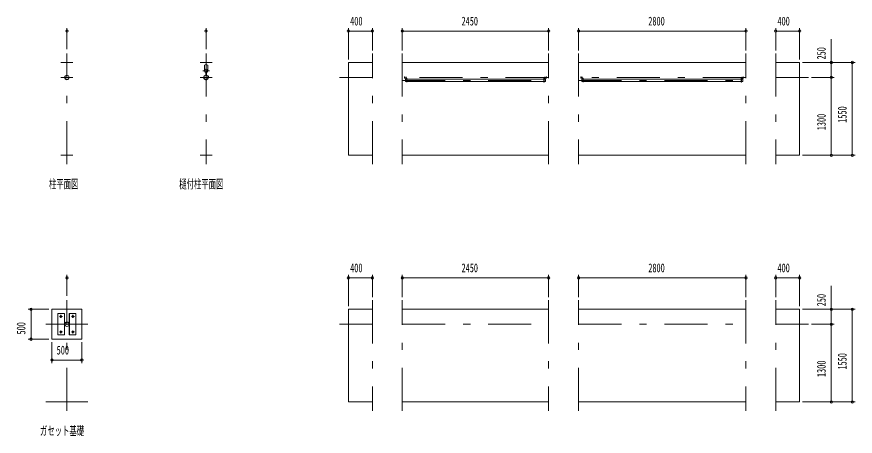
# Model space of a CAD drawing. Units: millimetres, scale not verified. Extents: x -23257 to 23268, y -10500 to 10500.
# Drawn here: x -23257 to -9227, y -8127 to -1116 of the extents above; entities that cross this region are included whole.
import ezdxf
from ezdxf.enums import TextEntityAlignment as Align

# ---------------------------------------------------------------- set-up
doc = ezdxf.new("R2010")
doc.units = ezdxf.units.MM
doc.header["$LTSCALE"] = 60
doc.linetypes.add('USER1', pattern=[24, 12, -5, 2, -5])
for name, color, linetype, lineweight in [('1-0_2BOLD', 7, 'Continuous', 18), ('1-2_2CENTER', 3, 'USER1', 18), ('1-5_2DIM', 3, 'Continuous', 18), ('1-D_A-SITE-STAIR', 3, 'Continuous', 18)]:
    doc.layers.add(name, color=color, linetype=linetype, lineweight=lineweight)
doc.styles.add('ＭＳ ゴシック', font='')
doc.styles.get('ＭＳ ゴシック').set_extended_font_data('MS Gothic')

msp = doc.modelspace()

# ---------------------------------------------------------------- linework, layer by layer
at = {"layer": '1-0_2BOLD'}
for p, q in [((-22518.57, -1880.33), (-22318.57, -1880.33)), ((-19988.83, -1880.33), (-20188.83, -1880.33)), ((-20116.33, -2009.21), (-20116.33, -1924.63)), ((-20061.33, -1924.63), (-20061.33, -2009.21)), ((-14357.38, -1880.33), (-16807.38, -1880.33)), ((-11057.38, -1880.33), (-13857.38, -1880.33)), ((-20093.44, -2047.46), (-20093.44, -2090.85)), ((-20091.83, -2092.3), (-20091.83, -2046.07)), ((-20085.83, -2046.07), (-20085.83, -2092.3)), ((-20084.23, -2090.85), (-20084.23, -2047.46)), ((-16769.23, -2138.33), (-16769.23, -2118.33)), ((-16764.03, -2140.33), (-16734.43, -2140.33)), ((-16734.43, -2143.53), (-16764.03, -2143.53)), ((-16729.23, -2158.13), (-14435.53, -2158.13)), ((-14435.53, -2200.83), (-16729.23, -2200.83)), ((-14432.33, -2158.13), (-14409.88, -2158.13)), ((-14430.33, -2140.33), (-14400.73, -2140.33)), ((-14400.73, -2143.53), (-14430.33, -2143.53)), ((-13819.23, -2138.33), (-13819.23, -2118.33)), ((-13814.03, -2140.33), (-13784.43, -2140.33)), ((-13784.43, -2143.53), (-13814.03, -2143.53)), ((-13804.88, -2158.13), (-13782.43, -2158.13)), ((-13779.23, -2158.13), (-11135.53, -2158.13)), ((-11135.53, -2200.83), (-13779.23, -2200.83)), ((-11132.33, -2211.33), (-11132.33, -2145.53)), ((-11100.73, -2140.33), (-11130.33, -2140.33)), ((-11130.33, -2143.53), (-11100.73, -2143.53)), ((-22318.57, -3430.33), (-22518.57, -3430.33)), ((-20188.83, -3430.33), (-19988.83, -3430.33)), ((-16807.38, -3430.33), (-14357.38, -3430.33)), ((-13857.38, -3430.33), (-11057.38, -3430.33)), ((-10557.38, -3430.33), (-10157.39, -3430.33)), ((-22168.57, -6005.33), (-22668.57, -6005.33)), ((-16807.38, -6005.33), (-14357.38, -6005.33)), ((-13857.38, -6005.33), (-11057.38, -6005.33)), ((-10557.38, -6005.33), (-10157.39, -6005.33)), ((-22461.22, -6435.33), (-22461.22, -6075.33)), ((-22375.92, -6075.33), (-22375.92, -6435.33)), ((-22768.57, -7555.33), (-22068.57, -7555.33)), ((-14357.38, -7555.33), (-16807.38, -7555.33)), ((-11057.38, -7555.33), (-13857.38, -7555.33))]:
    msp.add_line(p, q, dxfattribs=at)
for points in [[(-17307.38, -1880.33), (-17707.38, -1880.33), (-17707.38, -3430.33), (-17307.38, -3430.33)], [(-10157.39, -3430.33), (-10157.39, -1880.33), (-10557.38, -1880.33)], [(-16769.23, -2118.33), (-16766.03, -2118.33), (-16766.03, -2138.33)], [(-16732.43, -2200.83), (-16754.88, -2200.83), (-16754.88, -2158.13), (-16732.43, -2158.13)], [(-16732.43, -2145.53), (-16732.43, -2211.33), (-16729.23, -2211.33), (-16729.23, -2145.53)], [(-14432.33, -2145.53), (-14432.33, -2211.33), (-14435.53, -2211.33), (-14435.53, -2145.53)], [(-14409.88, -2158.13), (-14409.88, -2200.83), (-14432.33, -2200.83)], [(-14398.73, -2138.33), (-14398.73, -2118.33), (-14395.53, -2118.33), (-14395.53, -2138.33)], [(-13819.23, -2118.33), (-13816.03, -2118.33), (-13816.03, -2138.33)], [(-13782.43, -2200.83), (-13804.88, -2200.83), (-13804.88, -2158.13)], [(-13782.43, -2145.53), (-13782.43, -2211.33), (-13779.23, -2211.33), (-13779.23, -2145.53)], [(-11135.53, -2145.53), (-11135.53, -2211.33), (-11132.33, -2211.33)], [(-11132.33, -2158.13), (-11109.88, -2158.13), (-11109.88, -2200.83), (-11132.33, -2200.83)], [(-11098.73, -2138.33), (-11098.73, -2118.33), (-11095.53, -2118.33), (-11095.53, -2138.33)], [(-22668.57, -6005.33), (-22668.57, -6505.33), (-22168.57, -6505.33), (-22168.57, -6005.33)], [(-17307.38, -7555.33), (-17707.38, -7555.33), (-17707.38, -6005.33), (-17307.38, -6005.33)], [(-10157.39, -6005.33), (-10157.39, -7555.33), (-10557.38, -7555.33)]]:
    msp.add_lwpolyline(points, dxfattribs=at)
for points in [[(-22456.72, -6435.33), (-22568.57, -6435.33), (-22568.57, -6075.33), (-22456.72, -6075.33)], [(-22268.57, -6075.33), (-22268.57, -6435.33), (-22380.42, -6435.33), (-22380.42, -6075.33)]]:
    msp.add_lwpolyline(points, close=True, dxfattribs=at)
for centre, radius in [((-22418.57, -2130.33), 38.15), ((-22418.57, -2130.33), 35.35), ((-20088.83, -2130.33), 38.15), ((-20088.83, -2130.33), 35.35), ((-20088.83, -2018.73), 27.5), ((-20088.83, -1987.38), 2.25), ((-20088.83, -2172.33), 2.25), ((-22518.57, -6125.33), 14.5), ((-22318.57, -6125.33), 14.5), ((-22418.57, -6255.33), 38.15), ((-22418.57, -6255.33), 35.35), ((-22518.57, -6385.33), 14.5), ((-22318.57, -6385.33), 14.5)]:
    msp.add_circle(centre, radius, dxfattribs=at)
for centre, radius, start, end in [((-20088.83, -1960.13), 44.9, 52.23546, 127.76454), ((-20088.83, -2130.33), 39.75, 96.65186, 270), ((-20088.83, -2018.73), 29.1, 90, 260.90512), ((-20088.83, -2036.13), 44.9, 109.58864, 127.76454), ((-20088.83, -1987.38), 3.85, 270, 218.65778), ((-20088.83, -2018.73), 29.1, 279.09488, 84.06984), ((-20088.83, -2130.33), 39.75, 274.38264, 83.35706), ((-20088.83, -2036.13), 44.9, 52.23546, 70.41136), ((-20088.83, -2172.33), 3.85, 142.09248, 90), ((-16764.03, -2138.33), 5.2, 180, 270), ((-16764.03, -2138.33), 2, 180, 270), ((-16734.43, -2145.53), 5.2, 0, 90), ((-16734.43, -2145.53), 2, 0, 90), ((-14430.33, -2145.53), 5.2, 90, 180), ((-14430.33, -2145.53), 2, 90, 180), ((-14400.73, -2138.33), 2, 270, 0), ((-14400.73, -2138.33), 5.2, 270, 0), ((-13814.03, -2138.33), 5.2, 180, 270), ((-13814.03, -2138.33), 2, 180, 270), ((-13784.43, -2145.53), 5.2, 0, 90), ((-13784.43, -2145.53), 2, 0, 90), ((-11130.33, -2145.53), 5.2, 90, 180), ((-11130.33, -2145.53), 2, 90, 180), ((-11100.73, -2138.33), 2, 270, 0), ((-11100.73, -2138.33), 5.2, 270, 0)]:
    msp.add_arc(centre, radius, start, end, dxfattribs=at)
at = {"layer": '1-2_2CENTER'}
for p, q in [((-22418.57, -3580.33), (-22418.57, -1730.33)), ((-20088.83, -1730.33), (-20088.83, -3580.33)), ((-17307.38, -3580.33), (-17307.38, -1730.33)), ((-16807.38, -1730.33), (-16807.38, -3580.33)), ((-14357.38, -3580.33), (-14357.38, -1730.33)), ((-13857.38, -1730.33), (-13857.38, -3580.33)), ((-11057.38, -3580.33), (-11057.38, -1730.33)), ((-10557.38, -1730.33), (-10557.38, -3580.33)), ((-20143.83, -2018.73), (-20033.83, -2018.73)), ((-20078.07, -2069.21), (-20099.59, -2069.21)), ((-22318.57, -2130.33), (-22518.57, -2130.33)), ((-20188.83, -2130.33), (-19988.83, -2130.33)), ((-17857.38, -2130.33), (-17307.38, -2130.33)), ((-14357.38, -2130.33), (-16807.38, -2130.33)), ((-16807.38, -2179.48), (-14357.38, -2179.48)), ((-16744.23, -2163.13), (-16744.23, -2121.33)), ((-14420.53, -2163.13), (-14420.53, -2121.33)), ((-11057.38, -2130.33), (-13857.38, -2130.33)), ((-13857.38, -2179.48), (-11057.38, -2179.48)), ((-13794.23, -2121.33), (-13794.23, -2163.13)), ((-11120.53, -2163.13), (-11120.53, -2121.33)), ((-10007.38, -2130.33), (-10557.38, -2130.33)), ((-22418.57, -7705.33), (-22418.57, -5855.33)), ((-17307.38, -5855.33), (-17307.38, -7705.33)), ((-16807.38, -7705.33), (-16807.38, -5855.33)), ((-14357.38, -5855.33), (-14357.38, -7705.33)), ((-13857.38, -7705.33), (-13857.38, -5855.33)), ((-11057.38, -5855.33), (-11057.38, -7705.33)), ((-10557.38, -7705.33), (-10557.38, -5855.33)), ((-22493.57, -6125.33), (-22543.57, -6125.33)), ((-22518.57, -6100.33), (-22518.57, -6150.33)), ((-22343.57, -6125.33), (-22293.57, -6125.33)), ((-22318.57, -6100.33), (-22318.57, -6150.33)), ((-22768.57, -6255.33), (-22068.57, -6255.33)), ((-17857.38, -6255.33), (-17307.38, -6255.33)), ((-16807.38, -6255.33), (-14357.38, -6255.33)), ((-13857.38, -6255.33), (-11057.38, -6255.33)), ((-10007.38, -6255.33), (-10557.38, -6255.33)), ((-22543.57, -6385.33), (-22493.57, -6385.33)), ((-22518.57, -6360.33), (-22518.57, -6410.33)), ((-22343.57, -6385.33), (-22293.57, -6385.33)), ((-22318.57, -6360.33), (-22318.57, -6410.33))]:
    msp.add_line(p, q, dxfattribs=at)
at = {"layer": '1-5_2DIM'}
for p, q in [((-22418.57, -1655.33), (-22418.57, -1305.33)), ((-20088.83, -1305.33), (-20088.83, -1655.33)), ((-17707.38, -1305.33), (-17707.38, -1830.33)), ((-17307.38, -1680.33), (-17307.38, -1305.33)), ((-16807.38, -1680.33), (-16807.38, -1305.33)), ((-14357.38, -1680.33), (-14357.38, -1305.33)), ((-13857.38, -1305.33), (-13857.38, -1680.33)), ((-11057.38, -1680.33), (-11057.38, -1305.33)), ((-10557.38, -1305.33), (-10557.38, -1680.33)), ((-10157.39, -1305.33), (-10157.39, -1830.33)), ((-9627.38, -1880.33), (-9627.38, -1487.83)), ((-9227.39, -1880.33), (-10107.39, -1880.33)), ((-9957.38, -2130.33), (-9577.38, -2130.33)), ((-10107.39, -3430.33), (-9227.39, -3430.33)), ((-22418.57, -5780.33), (-22418.57, -5430.33)), ((-17707.38, -5955.33), (-17707.38, -5430.33)), ((-17307.38, -5430.33), (-17307.38, -5805.33)), ((-16807.38, -5805.33), (-16807.38, -5430.33)), ((-14357.38, -5430.33), (-14357.38, -5805.33)), ((-13857.38, -5805.33), (-13857.38, -5430.33)), ((-11057.38, -5805.33), (-11057.38, -5430.33)), ((-10557.38, -5805.33), (-10557.38, -5430.33)), ((-10157.39, -5430.33), (-10157.39, -5955.33)), ((-9627.38, -6005.33), (-9627.38, -5612.83)), ((-23068.57, -6005.33), (-22718.57, -6005.33)), ((-10107.39, -6005.33), (-9227.39, -6005.33)), ((-9577.38, -6255.33), (-9957.38, -6255.33)), ((-22718.57, -6505.33), (-23068.57, -6505.33)), ((-22668.57, -6905.33), (-22668.57, -6555.33)), ((-22168.57, -6555.33), (-22168.57, -6905.33)), ((-9227.39, -7555.33), (-10107.39, -7555.33))]:
    msp.add_line(p, q, dxfattribs=at)
for centre in [(-22418.57, -1355.33), (-20088.83, -1355.33), (-17707.38, -1355.33), (-17307.38, -1355.33), (-16807.38, -1355.33), (-14357.38, -1355.33), (-13857.38, -1355.33), (-11057.38, -1355.33), (-10557.38, -1355.33), (-10157.39, -1355.33), (-9627.38, -1880.33), (-9277.39, -1880.33), (-9627.38, -2130.33), (-9627.38, -3430.33), (-9277.39, -3430.33), (-22418.57, -5480.33), (-17707.38, -5480.33), (-17307.38, -5480.33), (-16807.38, -5480.33), (-14357.38, -5480.33), (-13857.38, -5480.33), (-11057.38, -5480.33), (-10557.38, -5480.33), (-10157.39, -5480.33), (-23018.57, -6005.33), (-9627.38, -6005.33), (-9277.39, -6005.33), (-9627.38, -6255.33), (-23018.57, -6505.33), (-22668.57, -6855.33), (-22168.57, -6855.33), (-9627.38, -7555.33), (-9277.39, -7555.33)]:
    msp.add_circle(centre, 20, dxfattribs=at)
at = {"layer": '1-D_A-SITE-STAIR'}
for p, q in [((-17707.38, -1355.33), (-17307.38, -1355.33)), ((-16807.38, -1355.33), (-14357.38, -1355.33)), ((-13857.38, -1355.33), (-11057.38, -1355.33)), ((-10557.38, -1355.33), (-10157.39, -1355.33)), ((-9627.38, -2130.33), (-9627.38, -1880.33)), ((-9277.39, -1880.33), (-9277.39, -3430.33)), ((-9627.38, -3430.33), (-9627.38, -2130.33)), ((-17707.38, -5480.33), (-17307.38, -5480.33)), ((-16807.38, -5480.33), (-14357.38, -5480.33)), ((-13857.38, -5480.33), (-11057.38, -5480.33)), ((-10557.38, -5480.33), (-10157.39, -5480.33)), ((-23018.57, -6505.33), (-23018.57, -6005.33)), ((-9627.38, -6255.33), (-9627.38, -6005.33)), ((-9277.39, -6005.33), (-9277.39, -7555.33)), ((-9627.38, -7555.33), (-9627.38, -6255.33)), ((-22668.57, -6855.33), (-22168.57, -6855.33))]:
    msp.add_line(p, q, dxfattribs=at)

# ---------------------------------------------------------------- texts
at = {"layer": '1-5_2DIM', "color": 7, "style": 'ＭＳ ゴシック', "width": 0.6}
for s, p in [('柱平面図', (-22718.57, -4030.33)), ('樋付柱平面図', (-20538.83, -4030.33)), ('ガセット基礎', (-22868.57, -8155.33))]:
    msp.add_text(s, height=146.6, dxfattribs=at).set_placement(p, align=Align.BOTTOM_LEFT)
at = {"layer": '1-D_A-SITE-STAIR', "color": 7, "style": 'ＭＳ ゴシック', "width": 0.6}
for s, p in [('400', (-17678.63, -1305.33)), ('2450', (-15814.88, -1305.33)), ('2800', (-12689.88, -1305.33)), ('400', (-10528.63, -1305.33)), ('400', (-17678.63, -5430.33)), ('2450', (-15814.88, -5430.33)), ('2800', (-12689.88, -5430.33)), ('400', (-10528.63, -5430.33)), ('500', (-22589.82, -6805.33))]:
    msp.add_text(s, height=146.6, dxfattribs=at).set_placement(p, align=Align.BOTTOM_LEFT)
for s, p in [('250', (-9677.38, -1830.33)), ('1550', (-9327.39, -2887.83)), ('1300', (-9677.38, -3012.83)), ('250', (-9677.38, -5955.33)), ('500', (-23068.57, -6426.58)), ('1550', (-9327.39, -7012.83)), ('1300', (-9677.38, -7137.83))]:
    msp.add_text(s, height=146.6, rotation=90, dxfattribs=at).set_placement(p, align=Align.BOTTOM_LEFT)

doc.saveas('drawing.dxf')
